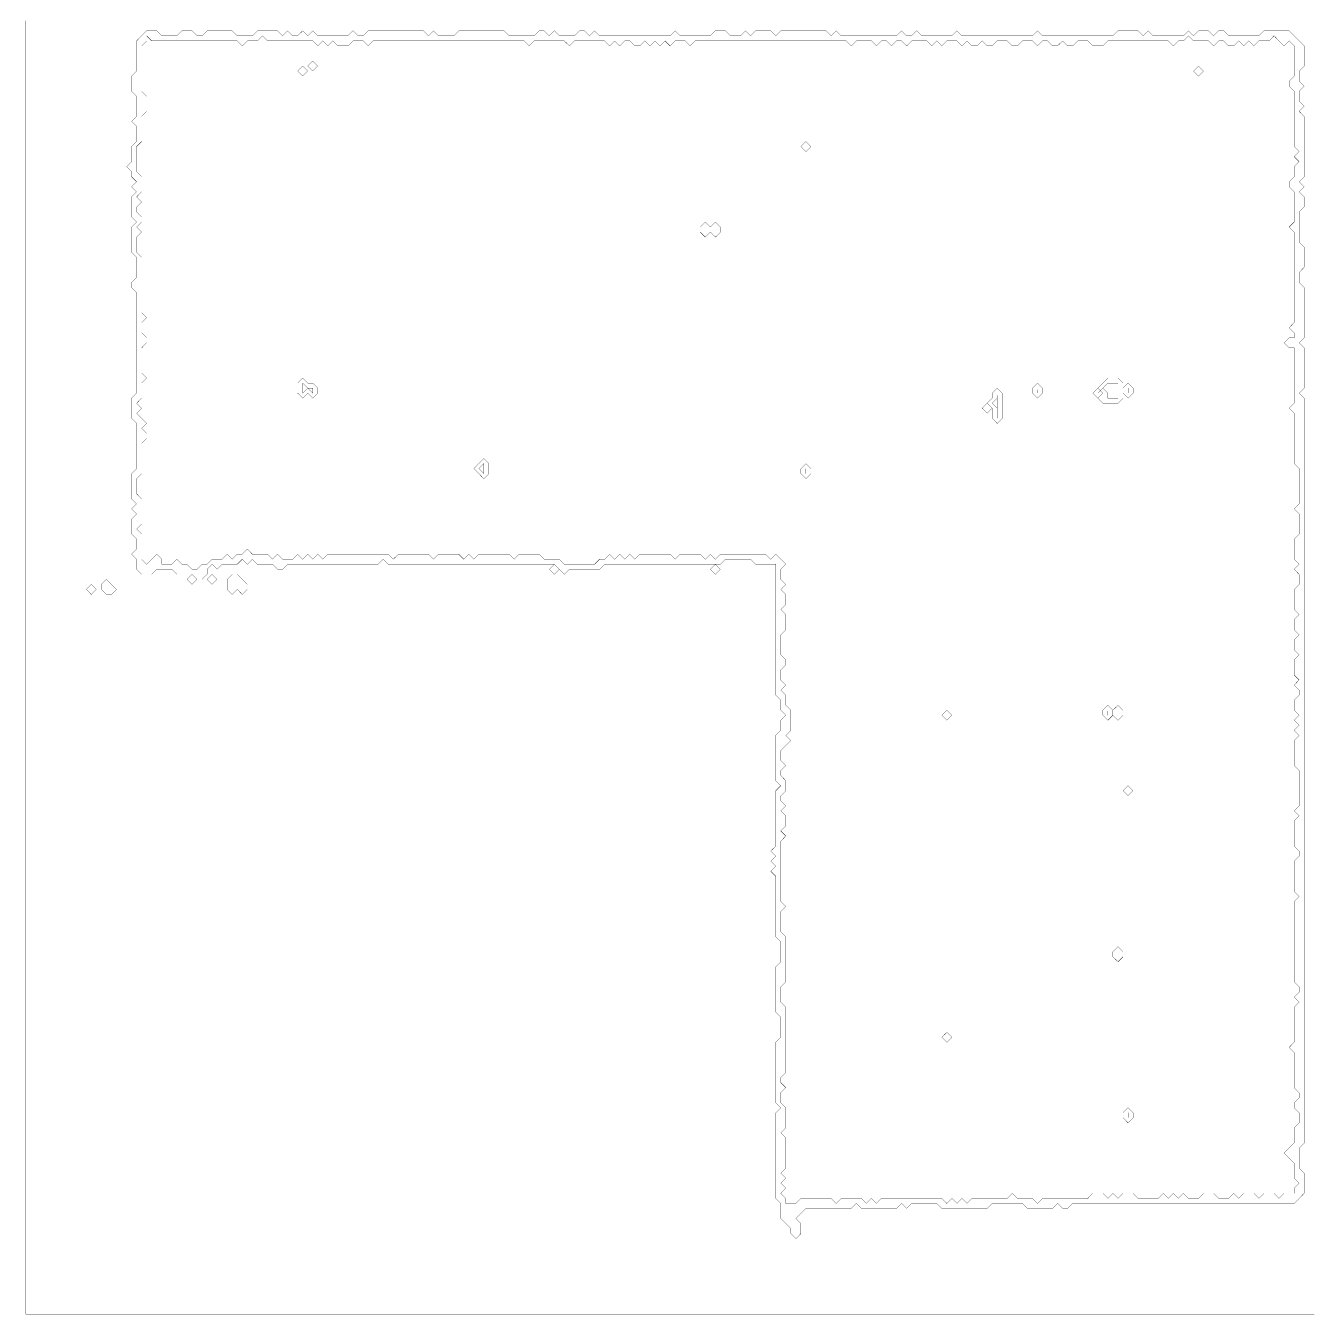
# Model space of a CAD drawing. Header units: metres. Extents: x 0 to 5226, y -5226 to 0.
# Drawn here: x 0 to 2608, y -5226 to -2608 of the extents above; entities that cross this region are included whole.
import ezdxf

# ---------------------------------------------------------------- set-up
doc = ezdxf.new("R2010")
doc.units = ezdxf.units.M
for name, color, linetype in [('conductor', 1, 'Continuous'), ('dielectric', 8, 'Continuous'), ('substrate', 5, 'Continuous')]:
    doc.layers.add(name, color=color, linetype=linetype)

msp = doc.modelspace()

# ---------------------------------------------------------------- linework, layer by layer
at = {"layer": 'conductor', "const_width": 0.5}
for points in [[(245.4, -2628.2), (245.4, -2638.5), (235.2, -2648.7), (235.2, -2658.9), (235.2, -2669.1), (235.2, -2679.4), (235.2, -2689.6), (235.2, -2699.8), (235.2, -2710), (235.2, -2720.3), (235.2, -2730.5), (235.2, -2740.7), (245.4, -2750.9), (245.4, -2761.2), (245.4, -2771.4), (245.4, -2781.6), (235.2, -2791.9), (235.2, -2802.1), (235.2, -2812.3), (235.2, -2822.5), (235.2, -2832.8), (235.2, -2843), (225, -2853.2), (225, -2863.4), (225, -2873.7), (225, -2883.9), (225, -2894.1), (225, -2904.3), (235.2, -2914.6), (235.2, -2924.8), (235.2, -2935), (235.2, -2945.2), (225, -2955.5), (235.2, -2965.7), (225, -2975.9), (225, -2986.2), (235.2, -2996.4), (235.2, -3006.6), (225, -3016.8), (235.2, -3027.1), (225, -3037.3), (225, -3047.5), (225, -3057.7), (225, -3068), (235.2, -3078.2), (235.2, -3088.4), (235.2, -3098.6), (235.2, -3108.9), (235.2, -3119.1), (235.2, -3129.3), (235.2, -3139.6), (235.2, -3149.8), (235.2, -3160), (235.2, -3170.2), (235.2, -3180.5), (235.2, -3190.7), (245.4, -3200.9), (235.2, -3211.1), (235.2, -3221.4), (235.2, -3231.6), (245.4, -3241.8), (245.4, -3252), (235.2, -3262.3), (235.2, -3272.5), (235.2, -3282.7), (235.2, -3293), (235.2, -3303.2), (235.2, -3313.4), (245.4, -3323.6), (235.2, -3333.9), (235.2, -3344.1), (235.2, -3354.3), (235.2, -3364.5), (225, -3374.8), (235.2, -3385), (225, -3395.2), (235.2, -3405.4), (245.4, -3415.7), (235.2, -3425.9), (245.4, -3436.1), (245.4, -3446.4), (235.2, -3456.6), (235.2, -3466.8), (235.2, -3477), (235.2, -3487.3), (235.2, -3497.5), (235.2, -3507.7), (235.2, -3517.9), (225, -3528.2), (225, -3538.4), (225, -3548.6), (225, -3558.8), (235.2, -3569.1), (235.2, -3579.3), (235.2, -3589.5), (235.2, -3599.8), (235.2, -3610), (235.2, -3620.2), (225, -3630.4), (235.2, -3640.7), (235.2, -3650.9), (235.2, -3661.1), (235.2, -3671.3), (235.2, -3681.6), (235.2, -3691.8), (245.4, -3702), (255.7, -3691.8), (265.9, -3681.6), (276.1, -3691.8), (276.1, -3702), (286.3, -3702), (296.6, -3702), (306.8, -3691.8), (317, -3702), (327.2, -3702), (337.5, -3712.2), (347.7, -3712.2), (357.9, -3702), (368.2, -3702), (378.4, -3691.8), (388.6, -3691.8), (398.8, -3691.8), (409.1, -3681.6), (419.3, -3691.8), (429.5, -3681.6), (439.7, -3681.6), (450, -3671.3), (460.2, -3681.6), (470.4, -3681.6), (480.6, -3681.6), (490.9, -3681.6), (501.1, -3691.8), (511.3, -3681.6), (521.6, -3691.8), (531.8, -3691.8), (542, -3691.8), (552.2, -3681.6), (562.5, -3691.8), (572.7, -3681.6), (582.9, -3691.8), (593.1, -3681.6), (603.4, -3691.8), (613.6, -3681.6), (623.8, -3681.6), (634, -3681.6), (644.3, -3681.6), (654.5, -3681.6), (664.7, -3681.6), (675, -3681.6), (685.2, -3681.6), (695.4, -3681.6), (705.6, -3681.6), (715.9, -3681.6), (726.1, -3681.6), (736.3, -3681.6), (746.5, -3691.8), (756.8, -3681.6), (767, -3681.6), (777.2, -3681.6), (787.4, -3681.6), (797.7, -3681.6), (807.9, -3681.6), (818.1, -3681.6), (828.4, -3691.8), (838.6, -3681.6), (848.8, -3681.6), (859, -3681.6), (869.3, -3681.6), (879.5, -3681.6), (889.7, -3691.8), (899.9, -3681.6), (910.2, -3691.8), (920.4, -3681.6), (930.6, -3681.6), (940.8, -3681.6), (951.1, -3681.6), (961.3, -3681.6), (971.5, -3681.6), (981.8, -3681.6), (992, -3691.8), (1002.2, -3681.6), (1012.4, -3681.6), (1022.7, -3681.6), (1032.9, -3681.6), (1043.1, -3681.6), (1053.3, -3691.8), (1063.6, -3691.8), (1073.8, -3691.8), (1084, -3691.8), (1094.2, -3702), (1104.5, -3702), (1114.7, -3702), (1124.9, -3702), (1135.1, -3702), (1145.4, -3702), (1155.6, -3702), (1165.8, -3691.8), (1176.1, -3691.8), (1186.3, -3681.6), (1196.5, -3691.8), (1206.7, -3681.6), (1217, -3691.8), (1227.2, -3681.6), (1237.4, -3691.8), (1247.6, -3681.6), (1257.9, -3681.6), (1268.1, -3681.6), (1278.3, -3681.6), (1288.5, -3681.6), (1298.8, -3681.6), (1309, -3681.6), (1319.2, -3691.8), (1329.5, -3681.6), (1339.7, -3681.6), (1349.9, -3681.6), (1360.1, -3681.6), (1370.4, -3681.6), (1380.6, -3691.8), (1390.8, -3681.6), (1401, -3691.8), (1411.3, -3681.6), (1421.5, -3681.6), (1431.7, -3681.6), (1441.9, -3681.6), (1452.2, -3681.6), (1462.4, -3681.6), (1472.6, -3681.6), (1482.9, -3681.6), (1493.1, -3681.6), (1503.3, -3681.6), (1513.5, -3691.8), (1523.8, -3681.6), (1534, -3691.8), (1544.2, -3702), (1534, -3712.2), (1534, -3722.5), (1534, -3732.7), (1544.2, -3742.9), (1534, -3753.1), (1544.2, -3763.4), (1544.2, -3773.6), (1544.2, -3783.8), (1534, -3794.1), (1544.2, -3804.3), (1544.2, -3814.5), (1544.2, -3824.7), (1544.2, -3835), (1534, -3845.2), (1534, -3855.4), (1534, -3865.6), (1534, -3875.9), (1534, -3886.1), (1544.2, -3896.3), (1544.2, -3906.5), (1534, -3916.8), (1534, -3927), (1534, -3937.2), (1544.2, -3947.5), (1534, -3957.7), (1544.2, -3967.9), (1544.2, -3978.1), (1544.2, -3988.4), (1554.4, -3998.6), (1554.4, -4008.8), (1554.4, -4019), (1554.4, -4029.3), (1554.4, -4039.5), (1544.2, -4049.7), (1554.4, -4059.9), (1544.2, -4070.2), (1534, -4080.4), (1534, -4090.6), (1534, -4100.9), (1544.2, -4111.1), (1534, -4121.3), (1534, -4131.5), (1544.2, -4141.8), (1544.2, -4152), (1544.2, -4162.2), (1534, -4172.4), (1534, -4182.7), (1544.2, -4192.9), (1534, -4203.1), (1544.2, -4213.3), (1544.2, -4223.6), (1544.2, -4233.8), (1534, -4244), (1544.2, -4254.2), (1534, -4264.5), (1534, -4274.7), (1534, -4284.9), (1534, -4295.2), (1534, -4305.4), (1534, -4315.6), (1534, -4325.8), (1534, -4336.1), (1534, -4346.3), (1534, -4356.5), (1534, -4366.7), (1534, -4377), (1534, -4387.2), (1544.2, -4397.4), (1534, -4407.6), (1534, -4417.9), (1534, -4428.1), (1534, -4438.3), (1534, -4448.6), (1544.2, -4458.8), (1544.2, -4469), (1544.2, -4479.2), (1544.2, -4489.5), (1544.2, -4499.7), (1544.2, -4509.9), (1544.2, -4520.1), (1544.2, -4530.4), (1544.2, -4540.6), (1544.2, -4550.8), (1534, -4561), (1534, -4571.3), (1534, -4581.5), (1534, -4591.7), (1544.2, -4602), (1544.2, -4612.2), (1544.2, -4622.4), (1544.2, -4632.6), (1544.2, -4642.9), (1544.2, -4653.1), (1544.2, -4663.3), (1544.2, -4673.5), (1544.2, -4683.8), (1544.2, -4694), (1544.2, -4704.2), (1544.2, -4714.4), (1544.2, -4724.7), (1544.2, -4734.9), (1534, -4745.1), (1534, -4755.4), (1544.2, -4765.6), (1534, -4775.8), (1534, -4786), (1534, -4796.3), (1544.2, -4806.5), (1544.2, -4816.7), (1544.2, -4826.9), (1544.2, -4837.2), (1544.2, -4847.4), (1534, -4857.6), (1544.2, -4867.8), (1544.2, -4878.1), (1544.2, -4888.3), (1544.2, -4898.5), (1544.2, -4908.8), (1544.2, -4919), (1544.2, -4929.2), (1534, -4939.4), (1544.2, -4949.7), (1534, -4959.9), (1544.2, -4970.1), (1534, -4980.3), (1544.2, -4990.6), (1544.2, -5000.8), (1554.4, -5000.8), (1564.7, -5000.8), (1574.9, -4990.6), (1585.1, -4990.6), (1595.3, -4990.6), (1605.6, -4990.6), (1615.8, -4990.6), (1626, -4990.6), (1636.2, -4990.6), (1646.5, -5000.8), (1656.7, -4990.6), (1666.9, -4990.6), (1677.2, -4990.6), (1687.4, -4990.6), (1697.6, -4990.6), (1707.8, -5000.8), (1718.1, -4990.6), (1728.3, -5000.8), (1738.5, -4990.6), (1748.7, -4990.6), (1759, -4990.6), (1769.2, -4990.6), (1779.4, -4990.6), (1789.6, -4990.6), (1799.9, -4990.6), (1810.1, -4990.6), (1820.3, -4990.6), (1830.6, -4990.6), (1840.8, -4990.6), (1851, -4990.6), (1861.2, -4990.6), (1871.5, -5000.8), (1881.7, -4990.6), (1891.9, -5000.8), (1902.1, -4990.6), (1912.4, -5000.8), (1922.6, -4990.6), (1932.8, -4990.6), (1943, -4990.6), (1953.3, -4990.6), (1963.5, -4990.6), (1973.7, -4990.6), (1984, -4990.6), (1994.2, -4990.6), (2004.4, -4980.3), (2014.6, -4990.6), (2024.9, -4990.6), (2035.1, -4990.6), (2045.3, -4990.6), (2055.5, -5000.8), (2065.8, -4990.6), (2076, -4990.6), (2086.2, -4990.6), (2096.4, -4990.6), (2106.7, -4990.6), (2116.9, -4990.6), (2127.1, -4990.6), (2137.4, -4990.6), (2147.6, -4990.6), (2157.8, -4990.6), (2168, -4980.3), (2178.3, -4980.3), (2188.5, -4980.3), (2198.7, -4990.6), (2208.9, -4980.3), (2219.2, -4990.6), (2229.4, -4980.3), (2239.6, -4980.3), (2249.8, -4980.3), (2260.1, -4990.6), (2270.3, -4990.6), (2280.5, -4990.6), (2290.8, -4990.6), (2301, -4990.6), (2311.2, -4980.3), (2321.4, -4990.6), (2331.7, -4980.3), (2341.9, -4990.6), (2352.1, -4980.3), (2362.3, -4990.6), (2372.6, -4990.6), (2382.8, -4990.6), (2393, -4980.3), (2403.2, -4980.3), (2413.5, -4980.3), (2423.7, -4990.6), (2433.9, -4990.6), (2444.1, -4990.6), (2454.4, -4980.3), (2464.6, -4990.6), (2474.8, -4980.3), (2485.1, -4980.3), (2495.3, -4980.3), (2505.5, -4990.6), (2515.7, -4980.3), (2526, -4980.3), (2536.2, -4980.3), (2546.4, -4990.6), (2556.6, -4980.3), (2566.9, -4980.3), (2577.1, -4980.3), (2577.1, -4970.1), (2587.3, -4959.9), (2577.1, -4949.7), (2577.1, -4939.4), (2577.1, -4929.2), (2577.1, -4919), (2566.9, -4908.8), (2556.6, -4898.5), (2566.9, -4888.3), (2577.1, -4878.1), (2577.1, -4867.8), (2577.1, -4857.6), (2577.1, -4847.4), (2587.3, -4837.2), (2587.3, -4826.9), (2587.3, -4816.7), (2577.1, -4806.5), (2577.1, -4796.3), (2587.3, -4786), (2587.3, -4775.8), (2577.1, -4765.6), (2577.1, -4755.4), (2577.1, -4745.1), (2577.1, -4734.9), (2577.1, -4724.7), (2577.1, -4714.4), (2577.1, -4704.2), (2577.1, -4694), (2566.9, -4683.8), (2577.1, -4673.5), (2577.1, -4663.3), (2577.1, -4653.1), (2577.1, -4642.9), (2577.1, -4632.6), (2577.1, -4622.4), (2577.1, -4612.2), (2577.1, -4602), (2587.3, -4591.7), (2577.1, -4581.5), (2587.3, -4571.3), (2587.3, -4561), (2577.1, -4550.8), (2577.1, -4540.6), (2577.1, -4530.4), (2577.1, -4520.1), (2577.1, -4509.9), (2577.1, -4499.7), (2577.1, -4489.5), (2577.1, -4479.2), (2577.1, -4469), (2577.1, -4458.8), (2577.1, -4448.6), (2577.1, -4438.3), (2577.1, -4428.1), (2577.1, -4417.9), (2577.1, -4407.6), (2577.1, -4397.4), (2577.1, -4387.2), (2587.3, -4377), (2577.1, -4366.7), (2577.1, -4356.5), (2577.1, -4346.3), (2577.1, -4336.1), (2577.1, -4325.8), (2577.1, -4315.6), (2577.1, -4305.4), (2587.3, -4295.2), (2587.3, -4284.9), (2577.1, -4274.7), (2577.1, -4264.5), (2577.1, -4254.2), (2577.1, -4244), (2577.1, -4233.8), (2577.1, -4223.6), (2587.3, -4213.3), (2577.1, -4203.1), (2587.3, -4192.9), (2587.3, -4182.7), (2587.3, -4172.4), (2587.3, -4162.2), (2587.3, -4152), (2587.3, -4141.8), (2587.3, -4131.5), (2587.3, -4121.3), (2577.1, -4111.1), (2577.1, -4100.9), (2577.1, -4090.6), (2577.1, -4080.4), (2577.1, -4070.2), (2577.1, -4059.9), (2587.3, -4049.7), (2577.1, -4039.5), (2587.3, -4029.3), (2577.1, -4019), (2587.3, -4008.8), (2577.1, -3998.6), (2577.1, -3988.4), (2577.1, -3978.1), (2587.3, -3967.9), (2587.3, -3957.7), (2577.1, -3947.5), (2587.3, -3937.2), (2577.1, -3927), (2577.1, -3916.8), (2577.1, -3906.5), (2577.1, -3896.3), (2587.3, -3886.1), (2577.1, -3875.9), (2577.1, -3865.6), (2577.1, -3855.4), (2587.3, -3845.2), (2577.1, -3835), (2577.1, -3824.7), (2577.1, -3814.5), (2587.3, -3804.3), (2577.1, -3794.1), (2577.1, -3783.8), (2577.1, -3773.6), (2577.1, -3763.4), (2577.1, -3753.1), (2587.3, -3742.9), (2587.3, -3732.7), (2587.3, -3722.5), (2577.1, -3712.2), (2587.3, -3702), (2577.1, -3691.8), (2577.1, -3681.6), (2577.1, -3671.3), (2577.1, -3661.1), (2577.1, -3650.9), (2587.3, -3640.7), (2587.3, -3630.4), (2587.3, -3620.2), (2587.3, -3610), (2587.3, -3599.8), (2577.1, -3589.5), (2587.3, -3579.3), (2587.3, -3569.1), (2587.3, -3558.8), (2587.3, -3548.6), (2587.3, -3538.4), (2587.3, -3528.2), (2587.3, -3517.9), (2587.3, -3507.7), (2577.1, -3497.5), (2577.1, -3487.3), (2577.1, -3477), (2577.1, -3466.8), (2577.1, -3456.6), (2577.1, -3446.4), (2577.1, -3436.1), (2577.1, -3425.9), (2577.1, -3415.7), (2577.1, -3405.4), (2577.1, -3395.2), (2566.9, -3385), (2577.1, -3374.8), (2577.1, -3364.5), (2577.1, -3354.3), (2577.1, -3344.1), (2577.1, -3333.9), (2577.1, -3323.6), (2577.1, -3313.4), (2577.1, -3303.2), (2577.1, -3293), (2577.1, -3282.7), (2577.1, -3272.5), (2577.1, -3262.3), (2566.9, -3262.3), (2556.6, -3252), (2566.9, -3241.8), (2577.1, -3241.8), (2577.1, -3231.6), (2566.9, -3221.4), (2577.1, -3211.1), (2577.1, -3200.9), (2577.1, -3190.7), (2577.1, -3180.5), (2577.1, -3170.2), (2577.1, -3160), (2577.1, -3149.8), (2577.1, -3139.6), (2577.1, -3129.3), (2577.1, -3119.1), (2577.1, -3108.9), (2577.1, -3098.6), (2577.1, -3088.4), (2577.1, -3078.2), (2577.1, -3068), (2577.1, -3057.7), (2577.1, -3047.5), (2577.1, -3037.3), (2577.1, -3027.1), (2566.9, -3016.8), (2577.1, -3006.6), (2577.1, -2996.4), (2577.1, -2986.2), (2577.1, -2975.9), (2577.1, -2965.7), (2577.1, -2955.5), (2577.1, -2945.2), (2566.9, -2935), (2566.9, -2924.8), (2577.1, -2914.6), (2577.1, -2904.3), (2577.1, -2894.1), (2587.3, -2883.9), (2577.1, -2873.7), (2587.3, -2863.4), (2577.1, -2853.2), (2577.1, -2843), (2577.1, -2832.8), (2577.1, -2822.5), (2577.1, -2812.3), (2577.1, -2802.1), (2577.1, -2791.9), (2577.1, -2781.6), (2577.1, -2771.4), (2577.1, -2761.2), (2577.1, -2750.9), (2577.1, -2740.7), (2566.9, -2730.5), (2566.9, -2720.3), (2577.1, -2710), (2577.1, -2699.8), (2577.1, -2689.6), (2577.1, -2679.4), (2577.1, -2669.1), (2577.1, -2658.9), (2577.1, -2648.7), (2566.9, -2638.5), (2556.6, -2648.7), (2546.4, -2638.5), (2536.2, -2628.2), (2526, -2638.5), (2515.7, -2638.5), (2505.5, -2638.5), (2495.3, -2648.7), (2485.1, -2638.5), (2474.8, -2648.7), (2464.6, -2638.5), (2454.4, -2648.7), (2444.1, -2648.7), (2433.9, -2638.5), (2423.7, -2638.5), (2413.5, -2648.7), (2403.2, -2638.5), (2393, -2638.5), (2382.8, -2638.5), (2372.6, -2638.5), (2362.3, -2628.2), (2352.1, -2638.5), (2341.9, -2638.5), (2331.7, -2648.7), (2321.4, -2638.5), (2311.2, -2638.5), (2301, -2638.5), (2290.8, -2638.5), (2280.5, -2638.5), (2270.3, -2638.5), (2260.1, -2638.5), (2249.8, -2638.5), (2239.6, -2638.5), (2229.4, -2638.5), (2219.2, -2638.5), (2208.9, -2638.5), (2198.7, -2638.5), (2188.5, -2648.7), (2178.3, -2648.7), (2168, -2648.7), (2157.8, -2638.5), (2147.6, -2638.5), (2137.4, -2638.5), (2127.1, -2648.7), (2116.9, -2648.7), (2106.7, -2638.5), (2096.4, -2648.7), (2086.2, -2648.7), (2076, -2638.5), (2065.8, -2638.5), (2055.5, -2648.7), (2045.3, -2638.5), (2035.1, -2638.5), (2024.9, -2638.5), (2014.6, -2648.7), (2004.4, -2648.7), (1994.2, -2638.5), (1984, -2638.5), (1973.7, -2638.5), (1963.5, -2648.7), (1953.3, -2648.7), (1943, -2638.5), (1932.8, -2648.7), (1922.6, -2648.7), (1912.4, -2638.5), (1902.1, -2648.7), (1891.9, -2638.5), (1881.7, -2638.5), (1871.5, -2638.5), (1861.2, -2648.7), (1851, -2638.5), (1840.8, -2648.7), (1830.6, -2638.5), (1820.3, -2638.5), (1810.1, -2638.5), (1799.9, -2638.5), (1789.6, -2648.7), (1779.4, -2638.5), (1769.2, -2638.5), (1759, -2648.7), (1748.7, -2638.5), (1738.5, -2638.5), (1728.3, -2648.7), (1718.1, -2638.5), (1707.8, -2638.5), (1697.6, -2638.5), (1687.4, -2638.5), (1677.2, -2648.7), (1666.9, -2638.5), (1656.7, -2638.5), (1646.5, -2638.5), (1636.2, -2638.5), (1626, -2638.5), (1615.8, -2638.5), (1605.6, -2638.5), (1595.3, -2638.5), (1585.1, -2638.5), (1574.9, -2638.5), (1564.7, -2638.5), (1554.4, -2638.5), (1544.2, -2638.5), (1534, -2638.5), (1523.8, -2638.5), (1513.5, -2638.5), (1503.3, -2638.5), (1493.1, -2638.5), (1482.9, -2638.5), (1472.6, -2638.5), (1462.4, -2638.5), (1452.2, -2638.5), (1441.9, -2638.5), (1431.7, -2638.5), (1421.5, -2638.5), (1411.3, -2638.5), (1401, -2638.5), (1390.8, -2638.5), (1380.6, -2638.5), (1370.4, -2638.5), (1360.1, -2638.5), (1349.9, -2648.7), (1339.7, -2638.5), (1329.5, -2638.5), (1319.2, -2638.5), (1309, -2648.7), (1298.8, -2638.5), (1288.5, -2648.7), (1278.3, -2638.5), (1268.1, -2648.7), (1257.9, -2638.5), (1247.6, -2648.7), (1237.4, -2648.7), (1227.2, -2638.5), (1217, -2638.5), (1206.7, -2648.7), (1196.5, -2638.5), (1186.3, -2648.7), (1176.1, -2638.5), (1165.8, -2638.5), (1155.6, -2638.5), (1145.4, -2638.5), (1135.1, -2638.5), (1124.9, -2638.5), (1114.7, -2638.5), (1104.5, -2648.7), (1094.2, -2638.5), (1084, -2638.5), (1073.8, -2638.5), (1063.6, -2638.5), (1053.3, -2638.5), (1043.1, -2638.5), (1032.9, -2638.5), (1022.7, -2648.7), (1012.4, -2638.5), (1002.2, -2638.5), (992, -2638.5), (981.8, -2638.5), (971.5, -2638.5), (961.3, -2638.5), (951.1, -2638.5), (940.8, -2638.5), (930.6, -2638.5), (920.4, -2638.5), (910.2, -2638.5), (899.9, -2638.5), (889.7, -2638.5), (879.5, -2638.5), (869.3, -2638.5), (859, -2638.5), (848.8, -2638.5), (838.6, -2638.5), (828.4, -2638.5), (818.1, -2638.5), (807.9, -2638.5), (797.7, -2638.5), (787.4, -2638.5), (777.2, -2638.5), (767, -2638.5), (756.8, -2638.5), (746.5, -2638.5), (736.3, -2638.5), (726.1, -2638.5), (715.9, -2638.5), (705.6, -2638.5), (695.4, -2648.7), (685.2, -2638.5), (675, -2638.5), (664.7, -2638.5), (654.5, -2648.7), (644.3, -2648.7), (634, -2648.7), (623.8, -2638.5), (613.6, -2648.7), (603.4, -2638.5), (593.1, -2648.7), (582.9, -2638.5), (572.7, -2638.5), (562.5, -2638.5), (552.2, -2638.5), (542, -2638.5), (531.8, -2638.5), (521.6, -2638.5), (511.3, -2638.5), (501.1, -2638.5), (490.9, -2638.5), (480.6, -2628.2), (470.4, -2638.5), (460.2, -2638.5), (450, -2638.5), (439.7, -2648.7), (429.5, -2638.5), (419.3, -2638.5), (409.1, -2638.5), (398.8, -2638.5), (388.6, -2638.5), (378.4, -2638.5), (368.2, -2638.5), (357.9, -2638.5), (347.7, -2638.5), (337.5, -2638.5), (327.2, -2638.5), (317, -2638.5), (306.8, -2638.5), (296.6, -2638.5), (286.3, -2638.5), (276.1, -2638.5), (265.9, -2638.5), (255.7, -2638.5)], [(552.2, -2699.8), (562.5, -2689.6), (572.7, -2699.8), (562.5, -2710)], [(572.7, -2689.6), (582.9, -2679.4), (593.1, -2689.6), (582.9, -2699.8)], [(2372.6, -2699.8), (2382.8, -2689.6), (2393, -2699.8), (2382.8, -2710)], [(1574.9, -2853.2), (1585.1, -2843), (1595.3, -2853.2), (1585.1, -2863.4)], [(1370.4, -3016.8), (1380.6, -3006.6), (1390.8, -3016.8), (1390.8, -3027.1), (1380.6, -3037.3), (1370.4, -3027.1)], [(1390.8, -3016.8), (1401, -3006.6), (1411.3, -3016.8), (1411.3, -3027.1), (1401, -3037.3), (1390.8, -3027.1)], [(552.2, -3333.9), (562.5, -3323.6), (572.7, -3333.9), (582.9, -3333.9), (593.1, -3344.1), (593.1, -3354.3), (582.9, -3364.5), (572.7, -3354.3), (562.5, -3364.5), (552.2, -3354.3), (552.2, -3344.1)], [(2188.5, -3333.9), (2198.7, -3323.6), (2208.9, -3323.6), (2219.2, -3323.6), (2229.4, -3333.9), (2229.4, -3344.1), (2229.4, -3354.3), (2229.4, -3364.5), (2219.2, -3374.8), (2208.9, -3374.8), (2198.7, -3374.8), (2188.5, -3374.8), (2178.3, -3364.5), (2188.5, -3354.3), (2178.3, -3344.1)], [(1963.5, -3354.3), (1973.7, -3344.1), (1984, -3354.3), (1984, -3364.5), (1984, -3374.8), (1984, -3385), (1984, -3395.2), (1984, -3405.4), (1973.7, -3415.7), (1963.5, -3405.4), (1963.5, -3395.2), (1963.5, -3385), (1953.3, -3374.8), (1963.5, -3364.5)], [(2045.3, -3344.1), (2055.5, -3333.9), (2065.8, -3344.1), (2065.8, -3354.3), (2055.5, -3364.5), (2045.3, -3354.3)], [(2168, -3354.3), (2178.3, -3344.1), (2188.5, -3354.3), (2178.3, -3364.5)], [(2229.4, -3344.1), (2239.6, -3333.9), (2249.8, -3344.1), (2249.8, -3354.3), (2239.6, -3364.5), (2229.4, -3354.3)], [(1943, -3385), (1953.3, -3374.8), (1963.5, -3385), (1953.3, -3395.2)], [(920.4, -3497.5), (930.6, -3487.3), (940.8, -3497.5), (940.8, -3507.7), (940.8, -3517.9), (930.6, -3528.2), (920.4, -3517.9), (910.2, -3507.7)], [(1574.9, -3507.7), (1585.1, -3497.5), (1595.3, -3507.7), (1595.3, -3517.9), (1585.1, -3528.2), (1574.9, -3517.9)], [(429.5, -3732.7)], [(163.6, -3753.1)], [(1861.2, -4008.8), (1871.5, -3998.6), (1881.7, -4008.8), (1871.5, -4019)], [(2188.5, -3998.6), (2198.7, -3988.4), (2208.9, -3998.6), (2208.9, -4008.8), (2198.7, -4019), (2188.5, -4008.8)], [(2208.9, -3998.6), (2219.2, -3988.4), (2229.4, -3998.6), (2229.4, -4008.8), (2219.2, -4019), (2208.9, -4008.8)], [(2229.4, -4162.2), (2239.6, -4152), (2249.8, -4162.2), (2239.6, -4172.4)], [(2208.9, -4489.5), (2219.2, -4479.2), (2229.4, -4489.5), (2229.4, -4499.7), (2219.2, -4509.9), (2208.9, -4499.7)], [(1861.2, -4663.3), (1871.5, -4653.1), (1881.7, -4663.3), (1871.5, -4673.5)], [(2229.4, -4816.7), (2239.6, -4806.5), (2249.8, -4816.7), (2249.8, -4826.9), (2239.6, -4837.2), (2229.4, -4826.9)], [(1554.4, -5041.7)]]:
    msp.add_lwpolyline(points, close=True, dxfattribs=at)
at = {"layer": 'dielectric', "const_width": 0.5}
msp.add_lwpolyline([(153.4, -3753.1)], close=True, dxfattribs=at)
at = {"layer": 'substrate', "const_width": 0.5}
msp.add_lwpolyline([(0, -2597.5), (0, -2607.8), (0, -2618), (0, -2628.2), (0, -2638.5), (0, -2648.7), (0, -2658.9), (0, -2669.1), (0, -2679.4), (0, -2689.6), (0, -2699.8), (0, -2710), (0, -2720.3), (0, -2730.5), (0, -2740.7), (0, -2750.9), (0, -2761.2), (0, -2771.4), (0, -2781.6), (0, -2791.9), (0, -2802.1), (0, -2812.3), (0, -2822.5), (0, -2832.8), (0, -2843), (0, -2853.2), (0, -2863.4), (0, -2873.7), (0, -2883.9), (0, -2894.1), (0, -2904.3), (0, -2914.6), (0, -2924.8), (0, -2935), (0, -2945.2), (0, -2955.5), (0, -2965.7), (0, -2975.9), (0, -2986.2), (0, -2996.4), (0, -3006.6), (0, -3016.8), (0, -3027.1), (0, -3037.3), (0, -3047.5), (0, -3057.7), (0, -3068), (0, -3078.2), (0, -3088.4), (0, -3098.6), (0, -3108.9), (0, -3119.1), (0, -3129.3), (0, -3139.6), (0, -3149.8), (0, -3160), (0, -3170.2), (0, -3180.5), (0, -3190.7), (0, -3200.9), (0, -3211.1), (0, -3221.4), (0, -3231.6), (0, -3241.8), (0, -3252), (0, -3262.3), (0, -3272.5), (0, -3282.7), (0, -3293), (0, -3303.2), (0, -3313.4), (0, -3323.6), (0, -3333.9), (0, -3344.1), (0, -3354.3), (0, -3364.5), (0, -3374.8), (0, -3385), (0, -3395.2), (0, -3405.4), (0, -3415.7), (0, -3425.9), (0, -3436.1), (0, -3446.4), (0, -3456.6), (0, -3466.8), (0, -3477), (0, -3487.3), (0, -3497.5), (0, -3507.7), (0, -3517.9), (0, -3528.2), (0, -3538.4), (0, -3548.6), (0, -3558.8), (0, -3569.1), (0, -3579.3), (0, -3589.5), (0, -3599.8), (0, -3610), (0, -3620.2), (0, -3630.4), (0, -3640.7), (0, -3650.9), (0, -3661.1), (0, -3671.3), (0, -3681.6), (0, -3691.8), (0, -3702), (0, -3712.2), (0, -3722.5), (0, -3732.7), (0, -3742.9), (0, -3753.1), (0, -3763.4), (0, -3773.6), (0, -3783.8), (0, -3794.1), (0, -3804.3), (0, -3814.5), (0, -3824.7), (0, -3835), (0, -3845.2), (0, -3855.4), (0, -3865.6), (0, -3875.9), (0, -3886.1), (0, -3896.3), (0, -3906.5), (0, -3916.8), (0, -3927), (0, -3937.2), (0, -3947.5), (0, -3957.7), (0, -3967.9), (0, -3978.1), (0, -3988.4), (0, -3998.6), (0, -4008.8), (0, -4019), (0, -4029.3), (0, -4039.5), (0, -4049.7), (0, -4059.9), (0, -4070.2), (0, -4080.4), (0, -4090.6), (0, -4100.9), (0, -4111.1), (0, -4121.3), (0, -4131.5), (0, -4141.8), (0, -4152), (0, -4162.2), (0, -4172.4), (0, -4182.7), (0, -4192.9), (0, -4203.1), (0, -4213.3), (0, -4223.6), (0, -4233.8), (0, -4244), (0, -4254.2), (0, -4264.5), (0, -4274.7), (0, -4284.9), (0, -4295.2), (0, -4305.4), (0, -4315.6), (0, -4325.8), (0, -4336.1), (0, -4346.3), (0, -4356.5), (0, -4366.7), (0, -4377), (0, -4387.2), (0, -4397.4), (0, -4407.6), (0, -4417.9), (0, -4428.1), (0, -4438.3), (0, -4448.6), (0, -4458.8), (0, -4469), (0, -4479.2), (0, -4489.5), (0, -4499.7), (0, -4509.9), (0, -4520.1), (0, -4530.4), (0, -4540.6), (0, -4550.8), (0, -4561), (0, -4571.3), (0, -4581.5), (0, -4591.7), (0, -4602), (0, -4612.2), (0, -4622.4), (0, -4632.6), (0, -4642.9), (0, -4653.1), (0, -4663.3), (0, -4673.5), (0, -4683.8), (0, -4694), (0, -4704.2), (0, -4714.4), (0, -4724.7), (0, -4734.9), (0, -4745.1), (0, -4755.4), (0, -4765.6), (0, -4775.8), (0, -4786), (0, -4796.3), (0, -4806.5), (0, -4816.7), (0, -4826.9), (0, -4837.2), (0, -4847.4), (0, -4857.6), (0, -4867.8), (0, -4878.1), (0, -4888.3), (0, -4898.5), (0, -4908.8), (0, -4919), (0, -4929.2), (0, -4939.4), (0, -4949.7), (0, -4959.9), (0, -4970.1), (0, -4980.3), (0, -4990.6), (0, -5000.8), (0, -5011), (0, -5021.2), (0, -5031.5), (0, -5041.7), (0, -5051.9), (0, -5062.1), (0, -5072.4), (0, -5082.6), (0, -5092.8), (0, -5103.1), (0, -5113.3), (0, -5123.5), (0, -5133.7), (0, -5144), (0, -5154.2), (0, -5164.4), (0, -5174.6), (0, -5184.9), (0, -5195.1), (0, -5205.3), (0, -5215.5), (0, -5225.8), (10.2, -5225.8), (20.5, -5225.8), (30.7, -5225.8), (40.9, -5225.8), (51.1, -5225.8), (61.4, -5225.8), (71.6, -5225.8), (81.8, -5225.8), (92, -5225.8), (102.3, -5225.8), (112.5, -5225.8), (122.7, -5225.8), (132.9, -5225.8), (143.2, -5225.8), (153.4, -5225.8), (163.6, -5225.8), (173.9, -5225.8), (184.1, -5225.8), (194.3, -5225.8), (204.5, -5225.8), (214.8, -5225.8), (225, -5225.8), (235.2, -5225.8), (245.4, -5225.8), (255.7, -5225.8), (265.9, -5225.8), (276.1, -5225.8), (286.3, -5225.8), (296.6, -5225.8), (306.8, -5225.8), (317, -5225.8), (327.2, -5225.8), (337.5, -5225.8), (347.7, -5225.8), (357.9, -5225.8), (368.2, -5225.8), (378.4, -5225.8), (388.6, -5225.8), (398.8, -5225.8), (409.1, -5225.8), (419.3, -5225.8), (429.5, -5225.8), (439.7, -5225.8), (450, -5225.8), (460.2, -5225.8), (470.4, -5225.8), (480.6, -5225.8), (490.9, -5225.8), (501.1, -5225.8), (511.3, -5225.8), (521.6, -5225.8), (531.8, -5225.8), (542, -5225.8), (552.2, -5225.8), (562.5, -5225.8), (572.7, -5225.8), (582.9, -5225.8), (593.1, -5225.8), (603.4, -5225.8), (613.6, -5225.8), (623.8, -5225.8), (634, -5225.8), (644.3, -5225.8), (654.5, -5225.8), (664.7, -5225.8), (675, -5225.8), (685.2, -5225.8), (695.4, -5225.8), (705.6, -5225.8), (715.9, -5225.8), (726.1, -5225.8), (736.3, -5225.8), (746.5, -5225.8), (756.8, -5225.8), (767, -5225.8), (777.2, -5225.8), (787.4, -5225.8), (797.7, -5225.8), (807.9, -5225.8), (818.1, -5225.8), (828.4, -5225.8), (838.6, -5225.8), (848.8, -5225.8), (859, -5225.8), (869.3, -5225.8), (879.5, -5225.8), (889.7, -5225.8), (899.9, -5225.8), (910.2, -5225.8), (920.4, -5225.8), (930.6, -5225.8), (940.8, -5225.8), (951.1, -5225.8), (961.3, -5225.8), (971.5, -5225.8), (981.8, -5225.8), (992, -5225.8), (1002.2, -5225.8), (1012.4, -5225.8), (1022.7, -5225.8), (1032.9, -5225.8), (1043.1, -5225.8), (1053.3, -5225.8), (1063.6, -5225.8), (1073.8, -5225.8), (1084, -5225.8), (1094.2, -5225.8), (1104.5, -5225.8), (1114.7, -5225.8), (1124.9, -5225.8), (1135.1, -5225.8), (1145.4, -5225.8), (1155.6, -5225.8), (1165.8, -5225.8), (1176.1, -5225.8), (1186.3, -5225.8), (1196.5, -5225.8), (1206.7, -5225.8), (1217, -5225.8), (1227.2, -5225.8), (1237.4, -5225.8), (1247.6, -5225.8), (1257.9, -5225.8), (1268.1, -5225.8), (1278.3, -5225.8), (1288.5, -5225.8), (1298.8, -5225.8), (1309, -5225.8), (1319.2, -5225.8), (1329.5, -5225.8), (1339.7, -5225.8), (1349.9, -5225.8), (1360.1, -5225.8), (1370.4, -5225.8), (1380.6, -5225.8), (1390.8, -5225.8), (1401, -5225.8), (1411.3, -5225.8), (1421.5, -5225.8), (1431.7, -5225.8), (1441.9, -5225.8), (1452.2, -5225.8), (1462.4, -5225.8), (1472.6, -5225.8), (1482.9, -5225.8), (1493.1, -5225.8), (1503.3, -5225.8), (1513.5, -5225.8), (1523.8, -5225.8), (1534, -5225.8), (1544.2, -5225.8), (1554.4, -5225.8), (1564.7, -5225.8), (1574.9, -5225.8), (1585.1, -5225.8), (1595.3, -5225.8), (1605.6, -5225.8), (1615.8, -5225.8), (1626, -5225.8), (1636.2, -5225.8), (1646.5, -5225.8), (1656.7, -5225.8), (1666.9, -5225.8), (1677.2, -5225.8), (1687.4, -5225.8), (1697.6, -5225.8), (1707.8, -5225.8), (1718.1, -5225.8), (1728.3, -5225.8), (1738.5, -5225.8), (1748.7, -5225.8), (1759, -5225.8), (1769.2, -5225.8), (1779.4, -5225.8), (1789.6, -5225.8), (1799.9, -5225.8), (1810.1, -5225.8), (1820.3, -5225.8), (1830.6, -5225.8), (1840.8, -5225.8), (1851, -5225.8), (1861.2, -5225.8), (1871.5, -5225.8), (1881.7, -5225.8), (1891.9, -5225.8), (1902.1, -5225.8), (1912.4, -5225.8), (1922.6, -5225.8), (1932.8, -5225.8), (1943, -5225.8), (1953.3, -5225.8), (1963.5, -5225.8), (1973.7, -5225.8), (1984, -5225.8), (1994.2, -5225.8), (2004.4, -5225.8), (2014.6, -5225.8), (2024.9, -5225.8), (2035.1, -5225.8), (2045.3, -5225.8), (2055.5, -5225.8), (2065.8, -5225.8), (2076, -5225.8), (2086.2, -5225.8), (2096.4, -5225.8), (2106.7, -5225.8), (2116.9, -5225.8), (2127.1, -5225.8), (2137.4, -5225.8), (2147.6, -5225.8), (2157.8, -5225.8), (2168, -5225.8), (2178.3, -5225.8), (2188.5, -5225.8), (2198.7, -5225.8), (2208.9, -5225.8), (2219.2, -5225.8), (2229.4, -5225.8), (2239.6, -5225.8), (2249.8, -5225.8), (2260.1, -5225.8), (2270.3, -5225.8), (2280.5, -5225.8), (2290.8, -5225.8), (2301, -5225.8), (2311.2, -5225.8), (2321.4, -5225.8), (2331.7, -5225.8), (2341.9, -5225.8), (2352.1, -5225.8), (2362.3, -5225.8), (2372.6, -5225.8), (2382.8, -5225.8), (2393, -5225.8), (2403.2, -5225.8), (2413.5, -5225.8), (2423.7, -5225.8), (2433.9, -5225.8), (2444.1, -5225.8), (2454.4, -5225.8), (2464.6, -5225.8), (2474.8, -5225.8), (2485.1, -5225.8), (2495.3, -5225.8), (2505.5, -5225.8), (2515.7, -5225.8), (2526, -5225.8), (2536.2, -5225.8), (2546.4, -5225.8), (2556.6, -5225.8), (2566.9, -5225.8), (2577.1, -5225.8), (2587.3, -5225.8), (2597.5, -5225.8), (2607.8, -5225.8), (2618, -5225.8)], dxfattribs=at)
for points in [[(235.2, -2628.2), (245.4, -2618), (255.7, -2618), (265.9, -2618), (276.1, -2628.2), (286.3, -2628.2), (296.6, -2628.2), (306.8, -2628.2), (317, -2618), (327.2, -2618), (337.5, -2618), (347.7, -2628.2), (357.9, -2628.2), (368.2, -2618), (378.4, -2618), (388.6, -2618), (398.8, -2618), (409.1, -2618), (419.3, -2618), (429.5, -2628.2), (439.7, -2628.2), (450, -2628.2), (460.2, -2628.2), (470.4, -2618), (480.6, -2618), (490.9, -2618), (501.1, -2618), (511.3, -2618), (521.6, -2628.2), (531.8, -2618), (542, -2628.2), (552.2, -2628.2), (562.5, -2618), (572.7, -2628.2), (582.9, -2618), (593.1, -2628.2), (603.4, -2628.2), (613.6, -2628.2), (623.8, -2628.2), (634, -2628.2), (644.3, -2628.2), (654.5, -2628.2), (664.7, -2618), (675, -2628.2), (685.2, -2628.2), (695.4, -2618), (705.6, -2618), (715.9, -2618), (726.1, -2618), (736.3, -2618), (746.5, -2618), (756.8, -2618), (767, -2618), (777.2, -2618), (787.4, -2618), (797.7, -2618), (807.9, -2618), (818.1, -2628.2), (828.4, -2618), (838.6, -2628.2), (848.8, -2628.2), (859, -2628.2), (869.3, -2628.2), (879.5, -2618), (889.7, -2618), (899.9, -2618), (910.2, -2618), (920.4, -2618), (930.6, -2618), (940.8, -2618), (951.1, -2618), (961.3, -2618), (971.5, -2618), (981.8, -2628.2), (992, -2628.2), (1002.2, -2628.2), (1012.4, -2628.2), (1022.7, -2628.2), (1032.9, -2628.2), (1043.1, -2618), (1053.3, -2618), (1063.6, -2628.2), (1073.8, -2618), (1084, -2628.2), (1094.2, -2628.2), (1104.5, -2628.2), (1114.7, -2628.2), (1124.9, -2618), (1135.1, -2618), (1145.4, -2628.2), (1155.6, -2618), (1165.8, -2628.2), (1176.1, -2628.2), (1186.3, -2628.2), (1196.5, -2628.2), (1206.7, -2628.2), (1217, -2628.2), (1227.2, -2628.2), (1237.4, -2628.2), (1247.6, -2628.2), (1257.9, -2628.2), (1268.1, -2628.2), (1278.3, -2628.2), (1288.5, -2628.2), (1298.8, -2628.2), (1309, -2628.2), (1319.2, -2618), (1329.5, -2628.2), (1339.7, -2628.2), (1349.9, -2628.2), (1360.1, -2628.2), (1370.4, -2628.2), (1380.6, -2628.2), (1390.8, -2628.2), (1401, -2618), (1411.3, -2618), (1421.5, -2618), (1431.7, -2628.2), (1441.9, -2628.2), (1452.2, -2628.2), (1462.4, -2618), (1472.6, -2628.2), (1482.9, -2618), (1493.1, -2618), (1503.3, -2618), (1513.5, -2618), (1523.8, -2628.2), (1534, -2618), (1544.2, -2618), (1554.4, -2618), (1564.7, -2618), (1574.9, -2618), (1585.1, -2618), (1595.3, -2618), (1605.6, -2618), (1615.8, -2618), (1626, -2618), (1636.2, -2628.2), (1646.5, -2618), (1656.7, -2628.2), (1666.9, -2628.2), (1677.2, -2628.2), (1687.4, -2628.2), (1697.6, -2628.2), (1707.8, -2628.2), (1718.1, -2628.2), (1728.3, -2628.2), (1738.5, -2628.2), (1748.7, -2628.2), (1759, -2628.2), (1769.2, -2628.2), (1779.4, -2618), (1789.6, -2628.2), (1799.9, -2628.2), (1810.1, -2618), (1820.3, -2628.2), (1830.6, -2628.2), (1840.8, -2628.2), (1851, -2628.2), (1861.2, -2628.2), (1871.5, -2628.2), (1881.7, -2628.2), (1891.9, -2618), (1902.1, -2628.2), (1912.4, -2628.2), (1922.6, -2628.2), (1932.8, -2628.2), (1943, -2628.2), (1953.3, -2628.2), (1963.5, -2628.2), (1973.7, -2628.2), (1984, -2628.2), (1994.2, -2628.2), (2004.4, -2628.2), (2014.6, -2628.2), (2024.9, -2628.2), (2035.1, -2628.2), (2045.3, -2628.2), (2055.5, -2618), (2065.8, -2628.2), (2076, -2628.2), (2086.2, -2628.2), (2096.4, -2628.2), (2106.7, -2628.2), (2116.9, -2628.2), (2127.1, -2628.2), (2137.4, -2628.2), (2147.6, -2628.2), (2157.8, -2628.2), (2168, -2628.2), (2178.3, -2628.2), (2188.5, -2628.2), (2198.7, -2628.2), (2208.9, -2628.2), (2219.2, -2618), (2229.4, -2618), (2239.6, -2618), (2249.8, -2618), (2260.1, -2618), (2270.3, -2628.2), (2280.5, -2618), (2290.8, -2628.2), (2301, -2628.2), (2311.2, -2628.2), (2321.4, -2628.2), (2331.7, -2628.2), (2341.9, -2628.2), (2352.1, -2628.2), (2362.3, -2618), (2372.6, -2628.2), (2382.8, -2618), (2393, -2618), (2403.2, -2618), (2413.5, -2628.2), (2423.7, -2618), (2433.9, -2618), (2444.1, -2628.2), (2454.4, -2628.2), (2464.6, -2628.2), (2474.8, -2628.2), (2485.1, -2628.2), (2495.3, -2628.2), (2505.5, -2628.2), (2515.7, -2618), (2526, -2618), (2536.2, -2618), (2546.4, -2618), (2556.6, -2618), (2566.9, -2618), (2577.1, -2628.2), (2587.3, -2638.5), (2597.5, -2648.7), (2597.5, -2658.9), (2597.5, -2669.1), (2597.5, -2679.4), (2597.5, -2689.6), (2587.3, -2699.8), (2587.3, -2710), (2587.3, -2720.3), (2597.5, -2730.5), (2587.3, -2740.7), (2587.3, -2750.9), (2587.3, -2761.2), (2597.5, -2771.4), (2587.3, -2781.6), (2597.5, -2791.9), (2597.5, -2802.1), (2597.5, -2812.3), (2597.5, -2822.5), (2597.5, -2832.8), (2597.5, -2843), (2597.5, -2853.2), (2597.5, -2863.4), (2597.5, -2873.7), (2597.5, -2883.9), (2597.5, -2894.1), (2597.5, -2904.3), (2597.5, -2914.6), (2587.3, -2924.8), (2597.5, -2935), (2587.3, -2945.2), (2597.5, -2955.5), (2597.5, -2965.7), (2597.5, -2975.9), (2587.3, -2986.2), (2587.3, -2996.4), (2587.3, -3006.6), (2587.3, -3016.8), (2587.3, -3027.1), (2587.3, -3037.3), (2587.3, -3047.5), (2597.5, -3057.7), (2597.5, -3068), (2597.5, -3078.2), (2597.5, -3088.4), (2597.5, -3098.6), (2587.3, -3108.9), (2587.3, -3119.1), (2587.3, -3129.3), (2597.5, -3139.6), (2597.5, -3149.8), (2597.5, -3160), (2597.5, -3170.2), (2597.5, -3180.5), (2597.5, -3190.7), (2597.5, -3200.9), (2597.5, -3211.1), (2597.5, -3221.4), (2597.5, -3231.6), (2597.5, -3241.8), (2587.3, -3252), (2597.5, -3262.3), (2597.5, -3272.5), (2597.5, -3282.7), (2597.5, -3293), (2597.5, -3303.2), (2597.5, -3313.4), (2597.5, -3323.6), (2597.5, -3333.9), (2597.5, -3344.1), (2587.3, -3354.3), (2597.5, -3364.5), (2597.5, -3374.8), (2597.5, -3385), (2597.5, -3395.2), (2597.5, -3405.4), (2597.5, -3415.7), (2597.5, -3425.9), (2597.5, -3436.1), (2597.5, -3446.4), (2597.5, -3456.6), (2597.5, -3466.8), (2597.5, -3477), (2597.5, -3487.3), (2597.5, -3497.5), (2597.5, -3507.7), (2597.5, -3517.9), (2597.5, -3528.2), (2597.5, -3538.4), (2597.5, -3548.6), (2597.5, -3558.8), (2597.5, -3569.1), (2597.5, -3579.3), (2597.5, -3589.5), (2597.5, -3599.8), (2597.5, -3610), (2597.5, -3620.2), (2597.5, -3630.4), (2597.5, -3640.7), (2597.5, -3650.9), (2597.5, -3661.1), (2597.5, -3671.3), (2597.5, -3681.6), (2597.5, -3691.8), (2597.5, -3702), (2597.5, -3712.2), (2597.5, -3722.5), (2597.5, -3732.7), (2597.5, -3742.9), (2597.5, -3753.1), (2597.5, -3763.4), (2597.5, -3773.6), (2597.5, -3783.8), (2597.5, -3794.1), (2597.5, -3804.3), (2597.5, -3814.5), (2597.5, -3824.7), (2597.5, -3835), (2597.5, -3845.2), (2597.5, -3855.4), (2597.5, -3865.6), (2597.5, -3875.9), (2597.5, -3886.1), (2597.5, -3896.3), (2597.5, -3906.5), (2597.5, -3916.8), (2597.5, -3927), (2597.5, -3937.2), (2597.5, -3947.5), (2597.5, -3957.7), (2597.5, -3967.9), (2597.5, -3978.1), (2597.5, -3988.4), (2597.5, -3998.6), (2597.5, -4008.8), (2597.5, -4019), (2597.5, -4029.3), (2597.5, -4039.5), (2597.5, -4049.7), (2597.5, -4059.9), (2597.5, -4070.2), (2597.5, -4080.4), (2597.5, -4090.6), (2597.5, -4100.9), (2597.5, -4111.1), (2597.5, -4121.3), (2597.5, -4131.5), (2597.5, -4141.8), (2597.5, -4152), (2597.5, -4162.2), (2597.5, -4172.4), (2597.5, -4182.7), (2597.5, -4192.9), (2597.5, -4203.1), (2597.5, -4213.3), (2597.5, -4223.6), (2597.5, -4233.8), (2597.5, -4244), (2597.5, -4254.2), (2597.5, -4264.5), (2597.5, -4274.7), (2597.5, -4284.9), (2597.5, -4295.2), (2597.5, -4305.4), (2597.5, -4315.6), (2597.5, -4325.8), (2597.5, -4336.1), (2597.5, -4346.3), (2597.5, -4356.5), (2597.5, -4366.7), (2597.5, -4377), (2597.5, -4387.2), (2597.5, -4397.4), (2597.5, -4407.6), (2597.5, -4417.9), (2597.5, -4428.1), (2597.5, -4438.3), (2597.5, -4448.6), (2597.5, -4458.8), (2597.5, -4469), (2597.5, -4479.2), (2597.5, -4489.5), (2597.5, -4499.7), (2597.5, -4509.9), (2597.5, -4520.1), (2597.5, -4530.4), (2597.5, -4540.6), (2597.5, -4550.8), (2597.5, -4561), (2597.5, -4571.3), (2597.5, -4581.5), (2597.5, -4591.7), (2597.5, -4602), (2597.5, -4612.2), (2597.5, -4622.4), (2597.5, -4632.6), (2597.5, -4642.9), (2597.5, -4653.1), (2597.5, -4663.3), (2597.5, -4673.5), (2597.5, -4683.8), (2597.5, -4694), (2597.5, -4704.2), (2597.5, -4714.4), (2597.5, -4724.7), (2597.5, -4734.9), (2597.5, -4745.1), (2597.5, -4755.4), (2597.5, -4765.6), (2597.5, -4775.8), (2597.5, -4786), (2597.5, -4796.3), (2597.5, -4806.5), (2597.5, -4816.7), (2597.5, -4826.9), (2597.5, -4837.2), (2597.5, -4847.4), (2597.5, -4857.6), (2597.5, -4867.8), (2597.5, -4878.1), (2587.3, -4888.3), (2587.3, -4898.5), (2587.3, -4908.8), (2587.3, -4919), (2587.3, -4929.2), (2597.5, -4939.4), (2597.5, -4949.7), (2597.5, -4959.9), (2597.5, -4970.1), (2597.5, -4980.3), (2587.3, -4990.6), (2577.1, -5000.8), (2566.9, -5000.8), (2556.6, -5000.8), (2546.4, -5000.8), (2536.2, -5000.8), (2526, -5000.8), (2515.7, -5000.8), (2505.5, -5000.8), (2495.3, -5000.8), (2485.1, -5000.8), (2474.8, -5000.8), (2464.6, -5000.8), (2454.4, -5000.8), (2444.1, -5000.8), (2433.9, -5000.8), (2423.7, -5000.8), (2413.5, -5000.8), (2403.2, -5000.8), (2393, -5000.8), (2382.8, -5000.8), (2372.6, -5000.8), (2362.3, -5000.8), (2352.1, -5000.8), (2341.9, -5000.8), (2331.7, -5000.8), (2321.4, -5000.8), (2311.2, -5000.8), (2301, -5000.8), (2290.8, -5000.8), (2280.5, -5000.8), (2270.3, -5000.8), (2260.1, -5000.8), (2249.8, -5000.8), (2239.6, -5000.8), (2229.4, -5000.8), (2219.2, -5000.8), (2208.9, -5000.8), (2198.7, -5000.8), (2188.5, -5000.8), (2178.3, -5000.8), (2168, -5000.8), (2157.8, -5000.8), (2147.6, -5000.8), (2137.4, -5000.8), (2127.1, -5000.8), (2116.9, -5011), (2106.7, -5011), (2096.4, -5000.8), (2086.2, -5011), (2076, -5011), (2065.8, -5011), (2055.5, -5011), (2045.3, -5011), (2035.1, -5011), (2024.9, -5000.8), (2014.6, -5000.8), (2004.4, -5000.8), (1994.2, -5000.8), (1984, -5000.8), (1973.7, -5000.8), (1963.5, -5000.8), (1953.3, -5011), (1943, -5011), (1932.8, -5011), (1922.6, -5011), (1912.4, -5011), (1902.1, -5011), (1891.9, -5011), (1881.7, -5011), (1871.5, -5011), (1861.2, -5011), (1851, -5000.8), (1840.8, -5000.8), (1830.6, -5000.8), (1820.3, -5000.8), (1810.1, -5000.8), (1799.9, -5000.8), (1789.6, -5011), (1779.4, -5000.8), (1769.2, -5011), (1759, -5011), (1748.7, -5011), (1738.5, -5011), (1728.3, -5011), (1718.1, -5011), (1707.8, -5011), (1697.6, -5011), (1687.4, -5000.8), (1677.2, -5011), (1666.9, -5011), (1656.7, -5011), (1646.5, -5011), (1636.2, -5011), (1626, -5011), (1615.8, -5011), (1605.6, -5011), (1595.3, -5011), (1585.1, -5011), (1574.9, -5021.2), (1564.7, -5031.5), (1574.9, -5041.7), (1574.9, -5051.9), (1574.9, -5062.1), (1564.7, -5072.4), (1554.4, -5062.1), (1554.4, -5051.9), (1544.2, -5041.7), (1534, -5031.5), (1534, -5021.2), (1534, -5011), (1534, -5000.8), (1523.8, -4990.6), (1523.8, -4980.3), (1523.8, -4970.1), (1523.8, -4959.9), (1523.8, -4949.7), (1523.8, -4939.4), (1523.8, -4929.2), (1523.8, -4919), (1523.8, -4908.8), (1523.8, -4898.5), (1523.8, -4888.3), (1523.8, -4878.1), (1523.8, -4867.8), (1523.8, -4857.6), (1523.8, -4847.4), (1523.8, -4837.2), (1523.8, -4826.9), (1523.8, -4816.7), (1534, -4806.5), (1523.8, -4796.3), (1523.8, -4786), (1523.8, -4775.8), (1523.8, -4765.6), (1523.8, -4755.4), (1523.8, -4745.1), (1523.8, -4734.9), (1523.8, -4724.7), (1523.8, -4714.4), (1523.8, -4704.2), (1523.8, -4694), (1523.8, -4683.8), (1523.8, -4673.5), (1534, -4663.3), (1534, -4653.1), (1534, -4642.9), (1534, -4632.6), (1534, -4622.4), (1523.8, -4612.2), (1523.8, -4602), (1523.8, -4591.7), (1523.8, -4581.5), (1523.8, -4571.3), (1523.8, -4561), (1523.8, -4550.8), (1523.8, -4540.6), (1523.8, -4530.4), (1523.8, -4520.1), (1534, -4509.9), (1534, -4499.7), (1534, -4489.5), (1534, -4479.2), (1534, -4469), (1523.8, -4458.8), (1523.8, -4448.6), (1523.8, -4438.3), (1523.8, -4428.1), (1523.8, -4417.9), (1523.8, -4407.6), (1523.8, -4397.4), (1523.8, -4387.2), (1523.8, -4377), (1523.8, -4366.7), (1523.8, -4356.5), (1523.8, -4346.3), (1523.8, -4336.1), (1513.5, -4325.8), (1523.8, -4315.6), (1513.5, -4305.4), (1523.8, -4295.2), (1513.5, -4284.9), (1523.8, -4274.7), (1523.8, -4264.5), (1523.8, -4254.2), (1523.8, -4244), (1523.8, -4233.8), (1523.8, -4223.6), (1523.8, -4213.3), (1523.8, -4203.1), (1523.8, -4192.9), (1523.8, -4182.7), (1523.8, -4172.4), (1523.8, -4162.2), (1534, -4152), (1523.8, -4141.8), (1523.8, -4131.5), (1523.8, -4121.3), (1523.8, -4111.1), (1523.8, -4100.9), (1523.8, -4090.6), (1523.8, -4080.4), (1523.8, -4070.2), (1523.8, -4059.9), (1523.8, -4049.7), (1534, -4039.5), (1534, -4029.3), (1534, -4019), (1544.2, -4008.8), (1534, -3998.6), (1534, -3988.4), (1534, -3978.1), (1523.8, -3967.9), (1523.8, -3957.7), (1523.8, -3947.5), (1523.8, -3937.2), (1523.8, -3927), (1523.8, -3916.8), (1523.8, -3906.5), (1523.8, -3896.3), (1523.8, -3886.1), (1523.8, -3875.9), (1523.8, -3865.6), (1523.8, -3855.4), (1523.8, -3845.2), (1523.8, -3835), (1523.8, -3824.7), (1523.8, -3814.5), (1523.8, -3804.3), (1523.8, -3794.1), (1523.8, -3783.8), (1523.8, -3773.6), (1523.8, -3763.4), (1523.8, -3753.1), (1523.8, -3742.9), (1523.8, -3732.7), (1523.8, -3722.5), (1523.8, -3712.2), (1523.8, -3702), (1513.5, -3702), (1503.3, -3702), (1493.1, -3702), (1482.9, -3702), (1472.6, -3691.8), (1462.4, -3691.8), (1452.2, -3691.8), (1441.9, -3691.8), (1431.7, -3691.8), (1421.5, -3691.8), (1411.3, -3702), (1401, -3702), (1390.8, -3702), (1380.6, -3702), (1370.4, -3702), (1360.1, -3702), (1349.9, -3702), (1339.7, -3702), (1329.5, -3702), (1319.2, -3702), (1309, -3702), (1298.8, -3702), (1288.5, -3702), (1278.3, -3702), (1268.1, -3702), (1257.9, -3702), (1247.6, -3702), (1237.4, -3702), (1227.2, -3702), (1217, -3702), (1206.7, -3702), (1196.5, -3702), (1186.3, -3702), (1176.1, -3702), (1165.8, -3712.2), (1155.6, -3712.2), (1145.4, -3712.2), (1135.1, -3712.2), (1124.9, -3712.2), (1114.7, -3712.2), (1104.5, -3712.2), (1094.2, -3722.5), (1084, -3712.2), (1073.8, -3702), (1063.6, -3702), (1053.3, -3702), (1043.1, -3702), (1032.9, -3702), (1022.7, -3702), (1012.4, -3702), (1002.2, -3702), (992, -3702), (981.8, -3702), (971.5, -3702), (961.3, -3702), (951.1, -3702), (940.8, -3702), (930.6, -3702), (920.4, -3702), (910.2, -3702), (899.9, -3702), (889.7, -3702), (879.5, -3702), (869.3, -3702), (859, -3702), (848.8, -3702), (838.6, -3702), (828.4, -3702), (818.1, -3702), (807.9, -3702), (797.7, -3702), (787.4, -3702), (777.2, -3702), (767, -3702), (756.8, -3702), (746.5, -3702), (736.3, -3702), (726.1, -3691.8), (715.9, -3702), (705.6, -3702), (695.4, -3702), (685.2, -3702), (675, -3702), (664.7, -3702), (654.5, -3702), (644.3, -3702), (634, -3702), (623.8, -3702), (613.6, -3702), (603.4, -3702), (593.1, -3702), (582.9, -3702), (572.7, -3702), (562.5, -3702), (552.2, -3702), (542, -3702), (531.8, -3702), (521.6, -3712.2), (511.3, -3712.2), (501.1, -3702), (490.9, -3702), (480.6, -3702), (470.4, -3702), (460.2, -3691.8), (450, -3702), (439.7, -3691.8), (429.5, -3702), (419.3, -3702), (409.1, -3702), (398.8, -3702), (388.6, -3712.2), (378.4, -3702), (368.2, -3712.2), (368.2, -3722.5), (357.9, -3732.7), (347.7, -3732.7), (337.5, -3722.5), (327.2, -3722.5), (317, -3722.5), (306.8, -3722.5), (296.6, -3712.2), (286.3, -3712.2), (276.1, -3712.2), (265.9, -3712.2), (255.7, -3722.5), (245.4, -3722.5), (235.2, -3722.5), (225, -3712.2), (225, -3702), (225, -3691.8), (214.8, -3681.6), (225, -3671.3), (225, -3661.1), (225, -3650.9), (214.8, -3640.7), (214.8, -3630.4), (214.8, -3620.2), (214.8, -3610), (225, -3599.8), (214.8, -3589.5), (225, -3579.3), (214.8, -3569.1), (214.8, -3558.8), (214.8, -3548.6), (214.8, -3538.4), (214.8, -3528.2), (214.8, -3517.9), (225, -3507.7), (225, -3497.5), (225, -3487.3), (225, -3477), (225, -3466.8), (225, -3456.6), (225, -3446.4), (225, -3436.1), (225, -3425.9), (225, -3415.7), (214.8, -3405.4), (214.8, -3395.2), (214.8, -3385), (214.8, -3374.8), (214.8, -3364.5), (225, -3354.3), (225, -3344.1), (225, -3333.9), (225, -3323.6), (225, -3313.4), (225, -3303.2), (225, -3293), (225, -3282.7), (225, -3272.5), (225, -3262.3), (225, -3252), (225, -3241.8), (225, -3231.6), (225, -3221.4), (225, -3211.1), (225, -3200.9), (225, -3190.7), (225, -3180.5), (225, -3170.2), (225, -3160), (225, -3149.8), (214.8, -3139.6), (214.8, -3129.3), (225, -3119.1), (225, -3108.9), (225, -3098.6), (225, -3088.4), (225, -3078.2), (214.8, -3068), (214.8, -3057.7), (214.8, -3047.5), (214.8, -3037.3), (214.8, -3027.1), (214.8, -3016.8), (225, -3006.6), (214.8, -2996.4), (214.8, -2986.2), (214.8, -2975.9), (214.8, -2965.7), (214.8, -2955.5), (225, -2945.2), (214.8, -2935), (225, -2924.8), (214.8, -2914.6), (214.8, -2904.3), (204.5, -2894.1), (214.8, -2883.9), (214.8, -2873.7), (214.8, -2863.4), (214.8, -2853.2), (225, -2843), (225, -2832.8), (225, -2822.5), (225, -2812.3), (214.8, -2802.1), (225, -2791.9), (225, -2781.6), (225, -2771.4), (225, -2761.2), (225, -2750.9), (214.8, -2740.7), (214.8, -2730.5), (214.8, -2720.3), (214.8, -2710), (225, -2699.8), (225, -2689.6), (225, -2679.4), (225, -2669.1), (225, -2658.9), (225, -2648.7), (225, -2638.5)], [(582.9, -2689.6)], [(562.5, -2699.8)], [(2382.8, -2699.8)], [(1585.1, -2853.2)], [(1380.6, -3016.8), (1380.6, -3027.1)], [(1401, -3016.8), (1401, -3027.1)], [(562.5, -3333.9), (562.5, -3344.1), (562.5, -3354.3), (572.7, -3344.1), (582.9, -3354.3), (582.9, -3344.1), (572.7, -3344.1)], [(2055.5, -3344.1), (2055.5, -3354.3)], [(2198.7, -3333.9), (2188.5, -3344.1), (2178.3, -3354.3), (2188.5, -3344.1), (2198.7, -3354.3), (2198.7, -3364.5), (2208.9, -3364.5), (2219.2, -3364.5), (2219.2, -3354.3), (2219.2, -3344.1), (2219.2, -3333.9), (2208.9, -3333.9)], [(2239.6, -3344.1), (2239.6, -3354.3)], [(1973.7, -3354.3), (1973.7, -3364.5), (1963.5, -3374.8), (1973.7, -3385), (1973.7, -3395.2), (1973.7, -3405.4), (1973.7, -3395.2), (1973.7, -3385), (1973.7, -3374.8), (1973.7, -3364.5)], [(930.6, -3497.5), (920.4, -3507.7), (930.6, -3517.9), (930.6, -3507.7)], [(1585.1, -3507.7), (1585.1, -3517.9)], [(1063.6, -3712.2), (1073.8, -3702), (1084, -3712.2), (1073.8, -3722.5)], [(1390.8, -3712.2), (1401, -3702), (1411.3, -3712.2), (1401, -3722.5)], [(122.7, -3753.1), (132.9, -3742.9), (143.2, -3753.1), (132.9, -3763.4)], [(153.4, -3742.9), (163.6, -3732.7), (173.9, -3742.9), (184.1, -3753.1), (173.9, -3763.4), (163.6, -3763.4), (153.4, -3753.1)], [(327.2, -3732.7), (337.5, -3722.5), (347.7, -3732.7), (337.5, -3742.9)], [(368.2, -3732.7), (378.4, -3722.5), (388.6, -3732.7), (378.4, -3742.9)], [(409.1, -3732.7), (419.3, -3722.5), (429.5, -3722.5), (439.7, -3732.7), (450, -3742.9), (450, -3753.1), (439.7, -3763.4), (429.5, -3753.1), (419.3, -3763.4), (409.1, -3753.1), (409.1, -3742.9)], [(2198.7, -3998.6), (2198.7, -4008.8)], [(2219.2, -3998.6), (2219.2, -4008.8)], [(1871.5, -4008.8)], [(2239.6, -4162.2)], [(2219.2, -4489.5), (2219.2, -4499.7)], [(1871.5, -4663.3)], [(2239.6, -4816.7), (2239.6, -4826.9)]]:
    msp.add_lwpolyline(points, close=True, dxfattribs=at)

doc.saveas('drawing.dxf')
